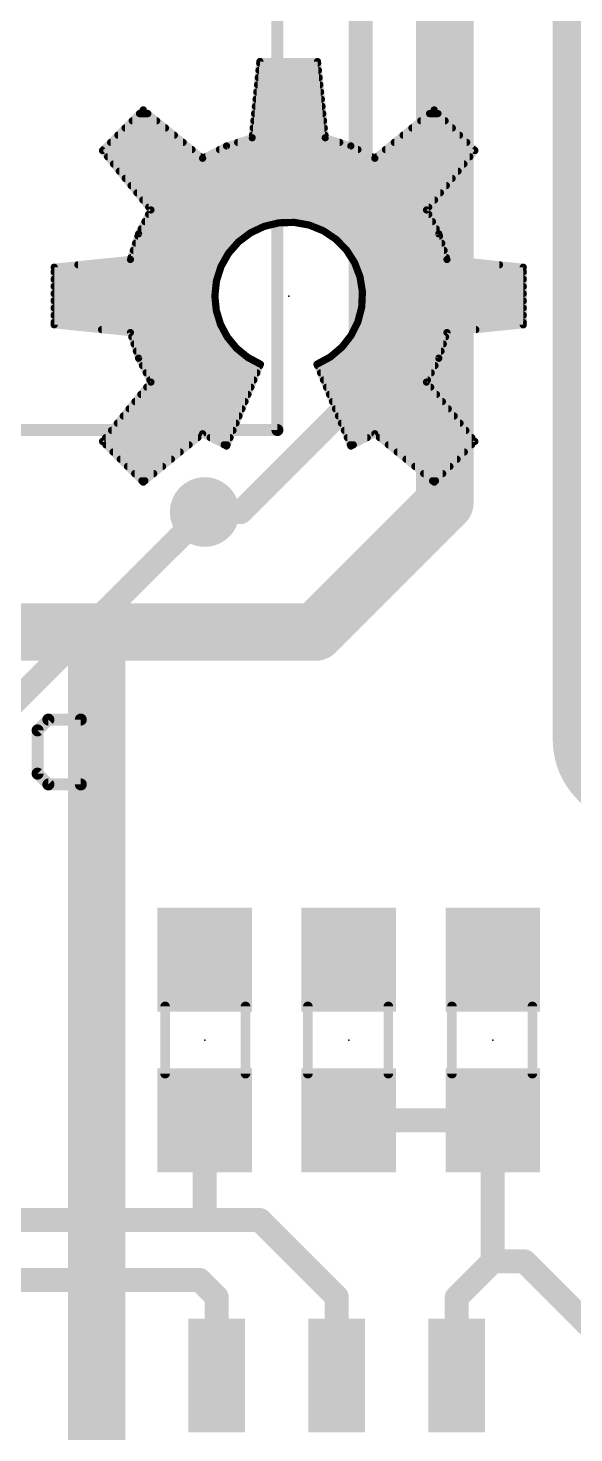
# Model space of a CAD drawing. Extents: x -8 to 102, y -79 to 54.
# Drawn here: x 45.12 to 50.9, y 14.38 to 29.25 of the extents above; entities that cross this region are included whole.
import ezdxf

# ---------------------------------------------------------------- set-up
doc = ezdxf.new("R2010")
doc.units = 0
for name, color, linetype in [('1', 12, 'CONTINUOUS'), ('16', 132, 'CONTINUOUS'), ('18', 110, 'CONTINUOUS'), ('21', 41, 'CONTINUOUS'), ('22', 40, 'CONTINUOUS'), ('23', 53, 'CONTINUOUS'), ('51', 53, 'CONTINUOUS')]:
    doc.layers.add(name, color=color, linetype=linetype)

# ---------------------------------------------------------------- blocks, each defined once
blk = doc.blocks.new('RECT')
blk.add_solid([(-0.5, -0.5), (0.5, -0.5), (-0.5, 0.5), (0.5, 0.5)])
blk = doc.blocks.new('ROUNDV')
at = {"const_width": 0.5}
blk.add_lwpolyline([(0, -0.25, 1), (0, 0.25, 1), (0, -0.25)], format="xyb", dxfattribs=at)

msp = doc.modelspace()

# ---------------------------------------------------------------- linework, layer by layer
at = {"layer": '1'}
for points, const_width in [([(51.562, 38.862), (51.562, 21.717)], 1.778), ([(46.99, 24.13), (44.45, 21.59)], 0.254), ([(51.562, 21.717), (53.1495, 20.1295)], 1.778), ([(46.99, 17.692), (46.99, 16.637)], 0.254), ([(48.514, 17.692), (50.038, 17.692)], 0.254), ([(50.038, 16.1991), (50.038, 17.692)], 0.254), ([(46.99, 16.637), (44.958, 16.637)], 0.254), ([(46.99, 16.637), (47.5738, 16.637)], 0.254), ([(47.5738, 16.637), (48.387, 15.8238)], 0.254), ([(49.657, 15.8181), (50.038, 16.1991)], 0.254), ([(50.3747, 16.1991), (50.038, 16.1991)], 0.254), ([(51.054, 15.5197), (50.3747, 16.1991)], 0.254), ([(46.9374, 16.002), (40.5858, 16.002)], 0.254), ([(46.9374, 16.002), (47.117, 15.8224)], 0.254), ([(47.117, 15.8224), (47.117, 14.992)], 0.254), ([(48.387, 15.8238), (48.387, 14.992)], 0.254), ([(49.657, 15.8181), (49.657, 14.992)], 0.254), ([(45.847, 13.042), (45.847, 14.992)], 0.6096)]:
    msp.add_lwpolyline(points, dxfattribs=dict(at, const_width=const_width))
for points, const_width in [([(47.0349, 24.0851, 1), (46.9451, 24.1749)], 0.127), ([(51.8763, 22.0313, 1), (51.2477, 21.4027)], 0.889), ([(51.1175, 21.717, 1), (52.0065, 21.717)], 0.889), ([(47.0535, 17.692, 1), (46.9265, 17.692)], 0.127), ([(48.514, 17.7555, 1), (48.514, 17.6285)], 0.127), ([(50.1015, 17.692, 1), (49.9745, 17.692)], 0.127), ([(50.038, 17.6285, 1), (50.038, 17.7555)], 0.127), ([(46.99, 16.7005, 1), (46.99, 16.5735)], 0.127), ([(46.9265, 16.637, 1), (47.0535, 16.637)], 0.127), ([(46.99, 16.5735, 1), (46.99, 16.7005)], 0.127), ([(47.6187, 16.6819, 1), (47.5289, 16.5921)], 0.127), ([(47.5738, 16.5735, 1), (47.5738, 16.7005)], 0.127), ([(50.038, 16.2626, 1), (50.038, 16.1356)], 0.127), ([(49.9745, 16.1991, 1), (50.1015, 16.1991)], 0.127), ([(50.0829, 16.1542, 1), (49.9931, 16.244)], 0.127), ([(50.4196, 16.244, 1), (50.3298, 16.1542)], 0.127), ([(50.3747, 16.1356, 1), (50.3747, 16.2626)], 0.127), ([(46.9823, 16.0469, 1), (46.8925, 15.9571)], 0.127), ([(46.9374, 15.9385, 1), (46.9374, 16.0655)], 0.127), ([(47.1805, 15.8224, 1), (47.0535, 15.8224)], 0.127), ([(47.0721, 15.7775, 1), (47.1619, 15.8673)], 0.127), ([(48.4505, 15.8238, 1), (48.3235, 15.8238)], 0.127), ([(48.3421, 15.7789, 1), (48.4319, 15.8687)], 0.127), ([(49.7205, 15.8181, 1), (49.5935, 15.8181)], 0.127), ([(49.6121, 15.863, 1), (49.7019, 15.7732)], 0.127), ([(45.9994, 14.992, 1), (45.6946, 14.992)], 0.3048), ([(47.0535, 14.992, 1), (47.1805, 14.992)], 0.127), ([(48.3235, 14.992, 1), (48.4505, 14.992)], 0.127), ([(49.5935, 14.992, 1), (49.7205, 14.992)], 0.127)]:
    msp.add_lwpolyline(points, format="xyb", dxfattribs=dict(at, const_width=const_width))
at = {"layer": '16'}
for points, const_width in [([(48.641, 30.988), (48.641, 25.4)], 0.254), ([(49.53, 30.2184), (49.53, 24.2278)], 0.6096), ([(48.641, 25.4), (47.371, 24.13)], 0.254), ([(49.53, 24.2278), (48.1622, 22.86)], 0.6096), ([(47.371, 24.13), (46.99, 24.13)], 0.254), ([(45.847, 22.86), (36.9901, 22.86)], 0.6096), ([(48.1622, 22.86), (45.847, 22.86)], 0.6096), ([(45.847, 13.042), (45.847, 22.86)], 0.6096)]:
    msp.add_lwpolyline(points, dxfattribs=dict(at, const_width=const_width))
for points, const_width in [([(48.5775, 25.4, 1), (48.7045, 25.4)], 0.127), ([(48.6859, 25.3551, 1), (48.5961, 25.4449)], 0.127), ([(49.6378, 24.1201, 1), (49.4222, 24.3356)], 0.3048), ([(46.99, 24.1935, 1), (46.99, 24.0665)], 0.127), ([(47.3261, 24.1749, 1), (47.4159, 24.0851)], 0.127), ([(47.371, 24.0665, 1), (47.371, 24.1935)], 0.127), ([(49.3776, 24.2278, 1), (49.6824, 24.2278)], 0.3048), ([(45.847, 23.0124, 1), (45.847, 22.7076)], 0.3048), ([(45.9994, 22.86, 1), (45.6946, 22.86)], 0.3048), ([(45.847, 22.7076, 1), (45.847, 23.0124)], 0.3048), ([(48.0544, 22.9678, 1), (48.2699, 22.7522)], 0.3048), ([(48.1622, 22.7076, 1), (48.1622, 23.0124)], 0.3048)]:
    msp.add_lwpolyline(points, format="xyb", dxfattribs=dict(at, const_width=const_width))
at = {"layer": '21', "const_width": 0.0762}
for points in [[(47.5743, 28.8974), (47.4924, 28.0907)], [(47.5648, 28.8036), (48.1932, 28.8036)], [(47.5725, 28.8798), (48.1855, 28.8798)], [(48.1837, 28.8974), (47.5743, 28.8974)], [(48.2656, 28.0907), (48.1837, 28.8974)], [(47.557, 28.7274), (48.201, 28.7274)], [(47.5416, 28.575), (48.2164, 28.575)], [(47.5493, 28.6512), (48.2087, 28.6512)], [(46.3398, 28.386), (45.909, 27.9552)], [(46.9682, 27.8736), (46.3398, 28.386)], [(47.5261, 28.4226), (48.2319, 28.4226)], [(47.5338, 28.4988), (48.2242, 28.4988)], [(49.4182, 28.386), (48.7898, 27.8736)], [(49.849, 27.9552), (49.4182, 28.386)], [(46.224, 28.2702), (46.4818, 28.2702)], [(46.3002, 28.3464), (46.3884, 28.3464)], [(47.5106, 28.2702), (48.2474, 28.2702)], [(47.5184, 28.3464), (48.2396, 28.3464)], [(49.2762, 28.2702), (49.534, 28.2702)], [(49.3696, 28.3464), (49.4578, 28.3464)], [(46.0716, 28.1178), (46.6687, 28.1178)], [(46.1478, 28.194), (46.5753, 28.194)], [(47.4924, 28.0907), (47.2213, 28.0039)], [(47.4952, 28.1178), (48.2629, 28.1178)], [(47.5029, 28.194), (48.2551, 28.194)], [(48.5367, 28.0039), (48.2656, 28.0907)], [(49.0893, 28.1178), (49.6864, 28.1178)], [(49.1827, 28.194), (49.6102, 28.194)], [(45.909, 27.9552), (46.4214, 27.3268)], [(45.9192, 27.9654), (46.8556, 27.9654)], [(45.9954, 28.0416), (46.7622, 28.0416)], [(47.2213, 28.0039), (46.9682, 27.8736)], [(47.1465, 27.9654), (48.6115, 27.9654)], [(47.339, 28.0416), (48.419, 28.0416)], [(48.7898, 27.8736), (48.5367, 28.0039)], [(48.9024, 27.9654), (49.8388, 27.9654)], [(48.9958, 28.0416), (49.7626, 28.0416)], [(49.3366, 27.3268), (49.849, 27.9552)], [(45.9628, 27.8892), (46.9491, 27.8892)], [(46.025, 27.813), (49.733, 27.813)], [(46.9985, 27.8892), (48.7595, 27.8892)], [(48.8089, 27.8892), (49.7952, 27.8892)], [(46.0871, 27.7368), (49.6709, 27.7368)], [(46.1492, 27.6606), (49.6088, 27.6606)], [(46.2114, 27.5844), (49.5466, 27.5844)], [(46.2735, 27.5082), (49.4845, 27.5082)], [(46.4214, 27.3268), (46.2911, 27.0737)], [(46.3356, 27.432), (49.4224, 27.432)], [(46.3978, 27.3558), (49.3602, 27.3558)], [(49.4669, 27.0737), (49.3366, 27.3268)], [(46.3579, 27.2034), (49.4002, 27.2034)], [(46.3971, 27.2796), (49.3609, 27.2796)], [(47.6209, 27.1534), (47.777, 27.1906)], [(47.777, 27.1906), (47.9374, 27.1951)], [(47.9374, 27.1951), (48.0953, 27.1668)], [(46.2911, 27.0737), (46.2043, 26.8026)], [(46.2838, 27.051), (47.4303, 27.051)], [(46.3186, 27.1272), (47.5651, 27.1272)], [(47.3476, 26.9887), (47.4758, 27.0852)], [(47.4758, 27.0852), (47.6209, 27.1534)], [(48.0953, 27.1668), (48.244, 27.1068)], [(48.1933, 27.1272), (49.4394, 27.1272)], [(48.244, 27.1068), (48.3774, 27.0176)], [(48.3275, 27.051), (49.4742, 27.051)], [(49.5537, 26.8026), (49.4669, 27.0737)], [(46.235, 26.8986), (47.2685, 26.8986)], [(46.2594, 26.9748), (47.3354, 26.9748)], [(47.2418, 26.8681), (47.3476, 26.9887)], [(48.3774, 27.0176), (48.4898, 26.9031)], [(48.4195, 26.9748), (49.4986, 26.9748)], [(48.4898, 26.9031), (48.5764, 26.7681)], [(48.4927, 26.8986), (49.523, 26.8986)], [(46.2043, 26.8026), (45.3976, 26.7207)], [(45.6488, 26.7462), (47.1729, 26.7462)], [(46.2106, 26.8224), (47.216, 26.8224)], [(47.1142, 26.5756), (47.1629, 26.7284)], [(47.1629, 26.7284), (47.2418, 26.8681)], [(48.5416, 26.8224), (49.5474, 26.8224)], [(48.5764, 26.7681), (48.6336, 26.6182)], [(48.5848, 26.7462), (50.1092, 26.7462)], [(50.3604, 26.7207), (49.5537, 26.8026)], [(45.3976, 26.7207), (45.3976, 26.1113)], [(45.3976, 26.67), (47.1443, 26.67)], [(45.3976, 26.5938), (47.12, 26.5938)], [(47.0977, 26.416), (47.1142, 26.5756)], [(48.6139, 26.67), (50.3604, 26.67)], [(48.6336, 26.6182), (48.659, 26.4598)], [(48.6376, 26.5938), (50.3604, 26.5938)], [(50.3604, 26.1113), (50.3604, 26.7207)], [(45.3976, 26.5176), (47.1082, 26.5176)], [(45.3976, 26.4414), (47.1003, 26.4414)], [(48.6498, 26.5176), (50.3604, 26.5176)], [(48.659, 26.4598), (48.6515, 26.2996)], [(48.6582, 26.4414), (50.3604, 26.4414)], [(45.3976, 26.3652), (47.1027, 26.3652)], [(45.3976, 26.289), (47.1102, 26.289)], [(47.1127, 26.2636), (47.0977, 26.416)], [(48.6515, 26.2996), (48.6115, 26.1442)], [(48.6488, 26.289), (50.3604, 26.289)], [(48.6546, 26.3652), (50.3604, 26.3652)], [(45.3976, 26.2128), (47.1281, 26.2128)], [(45.3976, 26.1366), (47.1512, 26.1366)], [(47.1572, 26.117), (47.1127, 26.2636)], [(48.6115, 26.1442), (48.5405, 26.0004)], [(48.6077, 26.1366), (50.3604, 26.1366)], [(48.6292, 26.2128), (50.3604, 26.2128)], [(45.3976, 26.1113), (46.2043, 26.0294)], [(45.899, 26.0604), (47.1874, 26.0604)], [(46.2043, 26.0294), (46.2911, 25.7583)], [(46.2188, 25.9842), (47.2282, 25.9842)], [(47.2294, 25.9819), (47.1572, 26.117)], [(47.3265, 25.8635), (47.2294, 25.9819)], [(48.5405, 26.0004), (48.4417, 25.874)], [(48.5279, 25.9842), (49.5392, 25.9842)], [(48.5701, 26.0604), (49.859, 26.0604)], [(49.4669, 25.7583), (49.5537, 26.0294)], [(49.5537, 26.0294), (50.3604, 26.1113)], [(46.2431, 25.908), (47.29, 25.908)], [(46.2675, 25.8318), (47.3652, 25.8318)], [(47.4449, 25.7664), (47.3265, 25.8635)], [(48.4417, 25.874), (48.3191, 25.7705)], [(48.3917, 25.8318), (49.4905, 25.8318)], [(48.4683, 25.908), (49.5148, 25.908)], [(46.2911, 25.7583), (46.4214, 25.5052)], [(46.2924, 25.7556), (47.4651, 25.7556)], [(47.2212, 24.828), (47.58, 25.6942)], [(47.58, 25.6942), (47.4449, 25.7664)], [(48.3191, 25.7705), (48.178, 25.6942)], [(48.178, 25.6942), (48.5368, 24.828)], [(48.2916, 25.7556), (49.4656, 25.7556)], [(49.3366, 25.5052), (49.4669, 25.7583)], [(46.3317, 25.6794), (47.5739, 25.6794)], [(46.3709, 25.6032), (47.5423, 25.6032)], [(48.1841, 25.6794), (49.4263, 25.6794)], [(48.2157, 25.6032), (49.3871, 25.6032)], [(46.4214, 25.5052), (45.909, 24.8768)], [(46.377, 25.4508), (47.4792, 25.4508)], [(46.4102, 25.527), (47.5107, 25.527)], [(48.2473, 25.527), (49.3478, 25.527)], [(48.2788, 25.4508), (49.381, 25.4508)], [(49.849, 24.8768), (49.3366, 25.5052)], [(46.2528, 25.2984), (47.4161, 25.2984)], [(46.3149, 25.3746), (47.4476, 25.3746)], [(48.3104, 25.3746), (49.4431, 25.3746)], [(48.3419, 25.2984), (49.5052, 25.2984)], [(46.1285, 25.146), (47.3529, 25.146)], [(46.1906, 25.2222), (47.3845, 25.2222)], [(48.3735, 25.2222), (49.5674, 25.2222)], [(48.4051, 25.146), (49.6295, 25.146)], [(46.0042, 24.9936), (47.2898, 24.9936)], [(46.0664, 25.0698), (47.3214, 25.0698)], [(46.3398, 24.446), (46.9682, 24.9584)], [(46.9682, 24.9584), (47.2212, 24.828)], [(48.4366, 25.0698), (49.6916, 25.0698)], [(48.4682, 24.9936), (49.7538, 24.9936)], [(48.5368, 24.828), (48.7898, 24.9584)], [(48.7898, 24.9584), (49.4182, 24.446)], [(45.909, 24.8768), (46.3398, 24.446)], [(45.9421, 24.9174), (46.9179, 24.9174)], [(45.9446, 24.8412), (46.8245, 24.8412)], [(47.0477, 24.9174), (47.2582, 24.9174)], [(47.1956, 24.8412), (47.2267, 24.8412)], [(48.4998, 24.9174), (48.7103, 24.9174)], [(48.5313, 24.8412), (48.5624, 24.8412)], [(48.8401, 24.9174), (49.8159, 24.9174)], [(48.9335, 24.8412), (49.8134, 24.8412)], [(49.4182, 24.446), (49.849, 24.8768)], [(46.0208, 24.765), (46.731, 24.765)], [(46.097, 24.6888), (46.6376, 24.6888)], [(49.027, 24.765), (49.7372, 24.765)], [(49.1204, 24.6888), (49.661, 24.6888)], [(46.1732, 24.6126), (46.5441, 24.6126)], [(46.2494, 24.5364), (46.4507, 24.5364)], [(49.2139, 24.6126), (49.5848, 24.6126)], [(49.3073, 24.5364), (49.5086, 24.5364)], [(46.3256, 24.4602), (46.3572, 24.4602)], [(49.4008, 24.4602), (49.4324, 24.4602)]]:
    msp.add_lwpolyline(points, dxfattribs=at)
at = {"layer": '21', "const_width": 0.0381}
for points in [[(47.5648, 28.8227, 1), (47.5648, 28.7846)], [(47.5725, 28.8989, 1), (47.5725, 28.8608)], [(47.5743, 28.9165, 1), (47.5743, 28.8784)], [(47.5933, 28.8955, 1), (47.5553, 28.8993)], [(48.2027, 28.8993, 1), (48.1647, 28.8955)], [(48.1837, 28.8784, 1), (48.1837, 28.9165)], [(48.1855, 28.8608, 1), (48.1855, 28.8989)], [(48.1932, 28.7846, 1), (48.1932, 28.8227)], [(47.557, 28.7465, 1), (47.557, 28.7084)], [(48.201, 28.7084, 1), (48.201, 28.7465)], [(47.5416, 28.5941, 1), (47.5416, 28.556)], [(47.5493, 28.6703, 1), (47.5493, 28.6322)], [(48.2087, 28.6322, 1), (48.2087, 28.6703)], [(48.2164, 28.556, 1), (48.2164, 28.5941)], [(46.3518, 28.4008, 1), (46.3278, 28.3712)], [(46.3533, 28.3725, 1), (46.3263, 28.3995)], [(47.5261, 28.4417, 1), (47.5261, 28.4036)], [(47.5338, 28.5179, 1), (47.5338, 28.4798)], [(48.2242, 28.4798, 1), (48.2242, 28.5179)], [(48.2319, 28.4036, 1), (48.2319, 28.4417)], [(49.4317, 28.3995, 1), (49.4047, 28.3725)], [(49.4302, 28.3712, 1), (49.4062, 28.4008)], [(46.224, 28.2893, 1), (46.224, 28.2512)], [(46.3002, 28.3655, 1), (46.3002, 28.3274)], [(46.3884, 28.3274, 1), (46.3884, 28.3655)], [(46.4818, 28.2512, 1), (46.4818, 28.2893)], [(47.5106, 28.2893, 1), (47.5106, 28.2512)], [(47.5184, 28.3655, 1), (47.5184, 28.3274)], [(48.2396, 28.3274, 1), (48.2396, 28.3655)], [(48.2474, 28.2512, 1), (48.2474, 28.2893)], [(49.2762, 28.2893, 1), (49.2762, 28.2512)], [(49.3696, 28.3655, 1), (49.3696, 28.3274)], [(49.4578, 28.3274, 1), (49.4578, 28.3655)], [(49.534, 28.2512, 1), (49.534, 28.2893)], [(46.0716, 28.1369, 1), (46.0716, 28.0988)], [(46.1478, 28.2131, 1), (46.1478, 28.175)], [(46.5753, 28.175, 1), (46.5753, 28.2131)], [(46.6687, 28.0988, 1), (46.6687, 28.1369)], [(47.4734, 28.0926, 1), (47.5114, 28.0888)], [(47.4952, 28.1369, 1), (47.4952, 28.0988)], [(47.5029, 28.2131, 1), (47.5029, 28.175)], [(47.4982, 28.0726, 1), (47.4866, 28.1088)], [(48.2714, 28.1088, 1), (48.2598, 28.0726)], [(48.2466, 28.0888, 1), (48.2846, 28.0926)], [(48.2551, 28.175, 1), (48.2551, 28.2131)], [(48.2629, 28.0988, 1), (48.2629, 28.1369)], [(49.0893, 28.1369, 1), (49.0893, 28.0988)], [(49.1827, 28.2131, 1), (49.1827, 28.175)], [(49.6102, 28.175, 1), (49.6102, 28.2131)], [(49.6864, 28.0988, 1), (49.6864, 28.1369)], [(45.9238, 27.9672, 1), (45.8942, 27.9432)], [(45.8955, 27.9687, 1), (45.9225, 27.9417)], [(45.9192, 27.9845, 1), (45.9192, 27.9464)], [(45.9954, 28.0607, 1), (45.9954, 28.0226)], [(46.7622, 28.0226, 1), (46.7622, 28.0607)], [(46.8556, 27.9464, 1), (46.8556, 27.9845)], [(47.1465, 27.9845, 1), (47.1465, 27.9464)], [(47.2155, 28.0221, 1), (47.2271, 27.9858)], [(47.23, 27.987, 1), (47.2126, 28.0209)], [(47.339, 28.0607, 1), (47.339, 28.0226)], [(48.419, 28.0226, 1), (48.419, 28.0607)], [(48.5454, 28.0209, 1), (48.528, 27.987)], [(48.5309, 27.9858, 1), (48.5425, 28.0221)], [(48.6115, 27.9464, 1), (48.6115, 27.9845)], [(48.9024, 27.9845, 1), (48.9024, 27.9464)], [(48.9958, 28.0607, 1), (48.9958, 28.0226)], [(49.7626, 28.0226, 1), (49.7626, 28.0607)], [(49.8638, 27.9432, 1), (49.8342, 27.9672)], [(49.8355, 27.9417, 1), (49.8625, 27.9687)], [(49.8388, 27.9464, 1), (49.8388, 27.9845)], [(45.9628, 27.9083, 1), (45.9628, 27.8702)], [(46.025, 27.8321, 1), (46.025, 27.794)], [(46.9491, 27.8702, 1), (46.9491, 27.9083)], [(46.9595, 27.8905, 1), (46.9769, 27.8567)], [(46.9562, 27.8588, 1), (46.9802, 27.8884)], [(46.9985, 27.9083, 1), (46.9985, 27.8702)], [(48.7595, 27.8702, 1), (48.7595, 27.9083)], [(48.7778, 27.8884, 1), (48.8018, 27.8588)], [(48.7811, 27.8567, 1), (48.7985, 27.8905)], [(48.8089, 27.9083, 1), (48.8089, 27.8702)], [(49.733, 27.794, 1), (49.733, 27.8321)], [(49.7952, 27.8702, 1), (49.7952, 27.9083)], [(46.0871, 27.7559, 1), (46.0871, 27.7178)], [(46.1492, 27.6797, 1), (46.1492, 27.6416)], [(49.6088, 27.6416, 1), (49.6088, 27.6797)], [(49.6709, 27.7178, 1), (49.6709, 27.7559)], [(46.2114, 27.6035, 1), (46.2114, 27.5654)], [(46.2735, 27.5273, 1), (46.2735, 27.4892)], [(49.4845, 27.4892, 1), (49.4845, 27.5273)], [(49.5466, 27.5654, 1), (49.5466, 27.6035)], [(46.3356, 27.4511, 1), (46.3356, 27.413)], [(46.3978, 27.3749, 1), (46.3978, 27.3368)], [(46.4383, 27.3181, 1), (46.4045, 27.3355)], [(46.4066, 27.3148, 1), (46.4362, 27.3388)], [(49.3535, 27.3355, 1), (49.3197, 27.3181)], [(49.3218, 27.3388, 1), (49.3514, 27.3148)], [(49.3602, 27.3368, 1), (49.3602, 27.3749)], [(49.4224, 27.413, 1), (49.4224, 27.4511)], [(46.3579, 27.2225, 1), (46.3579, 27.1844)], [(46.3971, 27.2987, 1), (46.3971, 27.2606)], [(47.7765, 27.2096, 1), (47.7775, 27.1716)], [(47.7814, 27.1721, 1), (47.7726, 27.2091)], [(47.9407, 27.2139, 1), (47.934, 27.1763)], [(47.9379, 27.1761, 1), (47.9368, 27.2141)], [(49.3609, 27.2606, 1), (49.3609, 27.2987)], [(49.4002, 27.1844, 1), (49.4002, 27.2225)], [(46.2838, 27.0701, 1), (46.2838, 27.032)], [(46.2741, 27.0824, 1), (46.308, 27.065)], [(46.3092, 27.0679, 1), (46.2729, 27.0795)], [(46.3186, 27.1463, 1), (46.3186, 27.1082)], [(47.4303, 27.032, 1), (47.4303, 27.0701)], [(47.4676, 27.1024, 1), (47.4839, 27.0679)], [(47.4872, 27.07, 1), (47.4643, 27.1004)], [(47.5651, 27.1082, 1), (47.5651, 27.1463)], [(47.6165, 27.172, 1), (47.6253, 27.1349)], [(47.629, 27.1362, 1), (47.6128, 27.1707)], [(48.1024, 27.1844, 1), (48.0881, 27.1491)], [(48.0919, 27.148, 1), (48.0986, 27.1855)], [(48.1933, 27.1463, 1), (48.1933, 27.1082)], [(48.2546, 27.1226, 1), (48.2335, 27.0909)], [(48.2369, 27.0891, 1), (48.2512, 27.1244)], [(48.3275, 27.0701, 1), (48.3275, 27.032)], [(49.4394, 27.1082, 1), (49.4394, 27.1463)], [(49.4851, 27.0795, 1), (49.4488, 27.0679)], [(49.45, 27.065, 1), (49.4839, 27.0824)], [(49.4742, 27.032, 1), (49.4742, 27.0701)], [(46.235, 26.9177, 1), (46.235, 26.8796)], [(46.2594, 26.9939, 1), (46.2594, 26.9558)], [(47.2685, 26.8796, 1), (47.2685, 26.9177)], [(47.3361, 27.0039, 1), (47.359, 26.9735)], [(47.3619, 26.9762, 1), (47.3332, 27.0013)], [(47.3354, 26.9558, 1), (47.3354, 26.9939)], [(48.391, 27.031, 1), (48.3638, 27.0043)], [(48.3668, 27.0018, 1), (48.388, 27.0335)], [(48.4195, 26.9939, 1), (48.4195, 26.9558)], [(48.5058, 26.9134, 1), (48.4738, 26.8929)], [(48.4927, 26.9177, 1), (48.4927, 26.8796)], [(48.4762, 26.8898, 1), (48.5034, 26.9165)], [(49.4986, 26.9558, 1), (49.4986, 26.9939)], [(49.523, 26.8796, 1), (49.523, 26.9177)], [(45.6488, 26.7653, 1), (45.6488, 26.7272)], [(46.1862, 26.8084, 1), (46.2224, 26.7968)], [(46.2106, 26.8415, 1), (46.2106, 26.8034)], [(46.2062, 26.7836, 1), (46.2024, 26.8216)], [(47.181, 26.7226, 1), (47.1447, 26.7342)], [(47.1729, 26.7272, 1), (47.1729, 26.7653)], [(47.216, 26.8034, 1), (47.216, 26.8415)], [(47.2275, 26.8807, 1), (47.2561, 26.8555)], [(47.2584, 26.8587, 1), (47.2252, 26.8775)], [(48.5416, 26.8415, 1), (48.5416, 26.8034)], [(48.5942, 26.7749, 1), (48.5586, 26.7613)], [(48.5604, 26.7578, 1), (48.5925, 26.7784)], [(48.5848, 26.7653, 1), (48.5848, 26.7272)], [(49.5556, 26.8216, 1), (49.5518, 26.7836)], [(49.5356, 26.7968, 1), (49.5718, 26.8084)], [(49.5474, 26.8034, 1), (49.5474, 26.8415)], [(50.1092, 26.7272, 1), (50.1092, 26.7653)], [(45.3957, 26.7397, 1), (45.3995, 26.7017)], [(45.4167, 26.7207, 1), (45.3786, 26.7207)], [(45.3976, 26.6891, 1), (45.3976, 26.651)], [(45.3976, 26.6129, 1), (45.3976, 26.5748)], [(47.1331, 26.5736, 1), (47.0952, 26.5775)], [(47.12, 26.5748, 1), (47.12, 26.6129)], [(47.1463, 26.7378, 1), (47.1795, 26.7191)], [(47.1443, 26.651, 1), (47.1443, 26.6891)], [(48.6139, 26.6891, 1), (48.6139, 26.651)], [(48.6525, 26.6212, 1), (48.6148, 26.6152)], [(48.6158, 26.6114, 1), (48.6514, 26.625)], [(48.6376, 26.6129, 1), (48.6376, 26.5748)], [(50.3795, 26.7207, 1), (50.3414, 26.7207)], [(50.3585, 26.7017, 1), (50.3623, 26.7397)], [(50.3604, 26.651, 1), (50.3604, 26.6891)], [(50.3604, 26.5748, 1), (50.3604, 26.6129)], [(45.3976, 26.5367, 1), (45.3976, 26.4986)], [(45.3976, 26.4605, 1), (45.3976, 26.4224)], [(47.096, 26.5814, 1), (47.1323, 26.5698)], [(47.1003, 26.4224, 1), (47.1003, 26.4605)], [(47.1082, 26.4986, 1), (47.1082, 26.5367)], [(48.6498, 26.5367, 1), (48.6498, 26.4986)], [(48.6582, 26.4605, 1), (48.6582, 26.4224)], [(48.6781, 26.4589, 1), (48.64, 26.4607)], [(48.6402, 26.4568, 1), (48.6778, 26.4628)], [(50.3604, 26.4986, 1), (50.3604, 26.5367)], [(50.3604, 26.4224, 1), (50.3604, 26.4605)], [(45.3976, 26.3843, 1), (45.3976, 26.3462)], [(45.3976, 26.3081, 1), (45.3976, 26.27)], [(47.1167, 26.4179, 1), (47.0787, 26.4141)], [(47.0788, 26.418, 1), (47.1166, 26.414)], [(47.1027, 26.3462, 1), (47.1027, 26.3843)], [(47.1102, 26.27, 1), (47.1102, 26.3081)], [(48.6488, 26.3081, 1), (48.6488, 26.27)], [(48.6325, 26.3005, 1), (48.6706, 26.2987)], [(48.67, 26.2948, 1), (48.6331, 26.3043)], [(48.6546, 26.3843, 1), (48.6546, 26.3462)], [(50.3604, 26.3462, 1), (50.3604, 26.3843)], [(50.3604, 26.27, 1), (50.3604, 26.3081)], [(45.3976, 26.2319, 1), (45.3976, 26.1938)], [(45.3976, 26.1557, 1), (45.3976, 26.1176)], [(47.1309, 26.2691, 1), (47.0945, 26.258)], [(47.0937, 26.2617, 1), (47.1317, 26.2654)], [(47.1281, 26.1938, 1), (47.1281, 26.2319)], [(47.1512, 26.1176, 1), (47.1512, 26.1557)], [(48.6077, 26.1557, 1), (48.6077, 26.1176)], [(48.593, 26.149, 1), (48.6299, 26.1395)], [(48.6286, 26.1358, 1), (48.5944, 26.1527)], [(48.6292, 26.2319, 1), (48.6292, 26.1938)], [(50.3604, 26.1938, 1), (50.3604, 26.2319)], [(50.3604, 26.1176, 1), (50.3604, 26.1557)], [(45.3995, 26.1303, 1), (45.3957, 26.0923)], [(45.3786, 26.1113, 1), (45.4167, 26.1113)], [(45.899, 26.0795, 1), (45.899, 26.0414)], [(46.2224, 26.0352, 1), (46.1862, 26.0236)], [(46.2188, 26.0033, 1), (46.2188, 25.9652)], [(46.2024, 26.0104, 1), (46.2062, 26.0484)], [(47.174, 26.126, 1), (47.1404, 26.108)], [(47.1389, 26.1115, 1), (47.1754, 26.1225)], [(47.1874, 26.0414, 1), (47.1874, 26.0795)], [(47.2441, 25.994, 1), (47.2146, 25.9699)], [(47.2282, 25.9652, 1), (47.2282, 26.0033)], [(48.5279, 26.0033, 1), (48.5279, 25.9652)], [(48.5234, 26.0088, 1), (48.5576, 25.9919)], [(48.5555, 25.9886, 1), (48.5255, 26.0121)], [(48.5701, 26.0795, 1), (48.5701, 26.0414)], [(49.5518, 26.0484, 1), (49.5556, 26.0104)], [(49.5718, 26.0236, 1), (49.5356, 26.0352)], [(49.5392, 25.9652, 1), (49.5392, 26.0033)], [(49.859, 26.0414, 1), (49.859, 26.0795)], [(50.3414, 26.1113, 1), (50.3795, 26.1113)], [(50.3623, 26.0923, 1), (50.3585, 26.1303)], [(46.2431, 25.9271, 1), (46.2431, 25.889)], [(46.2675, 25.8509, 1), (46.2675, 25.8128)], [(47.2126, 25.973, 1), (47.2462, 25.9909)], [(47.29, 25.889, 1), (47.29, 25.9271)], [(47.3386, 25.8783, 1), (47.3144, 25.8488)], [(47.3118, 25.8515, 1), (47.3413, 25.8756)], [(47.3652, 25.8128, 1), (47.3652, 25.8509)], [(48.3917, 25.8509, 1), (48.3917, 25.8128)], [(48.4267, 25.8857, 1), (48.4567, 25.8623)], [(48.454, 25.8594, 1), (48.4294, 25.8886)], [(48.4683, 25.9271, 1), (48.4683, 25.889)], [(49.4905, 25.8128, 1), (49.4905, 25.8509)], [(49.5148, 25.889, 1), (49.5148, 25.9271)], [(46.308, 25.767, 1), (46.2741, 25.7496)], [(46.2729, 25.7525, 1), (46.3092, 25.7641)], [(46.2924, 25.7747, 1), (46.2924, 25.7366)], [(47.4539, 25.7832, 1), (47.4359, 25.7496)], [(47.4328, 25.7517, 1), (47.457, 25.7811)], [(47.4651, 25.7366, 1), (47.4651, 25.7747)], [(47.5976, 25.6869, 1), (47.5624, 25.7015)], [(47.571, 25.6774, 1), (47.589, 25.711)], [(48.1689, 25.711, 1), (48.1871, 25.6774)], [(48.1956, 25.7015, 1), (48.1604, 25.6869)], [(48.2916, 25.7747, 1), (48.2916, 25.7366)], [(48.3068, 25.785, 1), (48.3314, 25.7559)], [(48.3282, 25.7537, 1), (48.3101, 25.7872)], [(49.4488, 25.7641, 1), (49.4851, 25.7525)], [(49.4839, 25.7496, 1), (49.45, 25.767)], [(49.4656, 25.7366, 1), (49.4656, 25.7747)], [(46.3317, 25.6985, 1), (46.3317, 25.6604)], [(46.3709, 25.6223, 1), (46.3709, 25.5842)], [(47.5423, 25.5842, 1), (47.5423, 25.6223)], [(47.5739, 25.6604, 1), (47.5739, 25.6985)], [(48.1841, 25.6985, 1), (48.1841, 25.6604)], [(48.2157, 25.6223, 1), (48.2157, 25.5842)], [(49.3871, 25.5842, 1), (49.3871, 25.6223)], [(49.4263, 25.6604, 1), (49.4263, 25.6985)], [(46.377, 25.4699, 1), (46.377, 25.4318)], [(46.4102, 25.5461, 1), (46.4102, 25.508)], [(46.4045, 25.4965, 1), (46.4383, 25.5139)], [(46.4362, 25.4932, 1), (46.4066, 25.5172)], [(47.4792, 25.4318, 1), (47.4792, 25.4699)], [(47.5107, 25.508, 1), (47.5107, 25.5461)], [(48.2473, 25.5461, 1), (48.2473, 25.508)], [(48.2788, 25.4699, 1), (48.2788, 25.4318)], [(49.3514, 25.5172, 1), (49.3218, 25.4932)], [(49.3197, 25.5139, 1), (49.3535, 25.4965)], [(49.3478, 25.508, 1), (49.3478, 25.5461)], [(49.381, 25.4318, 1), (49.381, 25.4699)], [(46.2528, 25.3175, 1), (46.2528, 25.2794)], [(46.3149, 25.3937, 1), (46.3149, 25.3556)], [(47.4161, 25.2794, 1), (47.4161, 25.3175)], [(47.4476, 25.3556, 1), (47.4476, 25.3937)], [(48.3104, 25.3937, 1), (48.3104, 25.3556)], [(48.3419, 25.3175, 1), (48.3419, 25.2794)], [(49.4431, 25.3556, 1), (49.4431, 25.3937)], [(49.5052, 25.2794, 1), (49.5052, 25.3175)], [(46.1285, 25.1651, 1), (46.1285, 25.127)], [(46.1906, 25.2413, 1), (46.1906, 25.2032)], [(47.3529, 25.127, 1), (47.3529, 25.1651)], [(47.3845, 25.2032, 1), (47.3845, 25.2413)], [(48.3735, 25.2413, 1), (48.3735, 25.2032)], [(48.4051, 25.1651, 1), (48.4051, 25.127)], [(49.5674, 25.2032, 1), (49.5674, 25.2413)], [(49.6295, 25.127, 1), (49.6295, 25.1651)], [(46.0042, 25.0127, 1), (46.0042, 24.9746)], [(46.0664, 25.0889, 1), (46.0664, 25.0508)], [(46.9769, 24.9753, 1), (46.9595, 24.9415)], [(46.9802, 24.9436, 1), (46.9562, 24.9732)], [(47.2898, 24.9746, 1), (47.2898, 25.0127)], [(47.3214, 25.0508, 1), (47.3214, 25.0889)], [(48.4366, 25.0889, 1), (48.4366, 25.0508)], [(48.4682, 25.0127, 1), (48.4682, 24.9746)], [(48.8018, 24.9732, 1), (48.7778, 24.9436)], [(48.7985, 24.9415, 1), (48.7811, 24.9753)], [(49.6916, 25.0508, 1), (49.6916, 25.0889)], [(49.7538, 24.9746, 1), (49.7538, 25.0127)], [(45.9225, 24.8903, 1), (45.8955, 24.8633)], [(45.8942, 24.8888, 1), (45.9238, 24.8648)], [(45.9421, 24.9365, 1), (45.9421, 24.8984)], [(45.9446, 24.8603, 1), (45.9446, 24.8222)], [(46.8245, 24.8222, 1), (46.8245, 24.8603)], [(46.9179, 24.8984, 1), (46.9179, 24.9365)], [(47.0477, 24.9365, 1), (47.0477, 24.8984)], [(47.1956, 24.8603, 1), (47.1956, 24.8222)], [(47.2036, 24.8353, 1), (47.2388, 24.8207)], [(47.2125, 24.8111, 1), (47.2299, 24.8449)], [(47.2267, 24.8222, 1), (47.2267, 24.8603)], [(47.2582, 24.8984, 1), (47.2582, 24.9365)], [(48.4998, 24.9365, 1), (48.4998, 24.8984)], [(48.5313, 24.8603, 1), (48.5313, 24.8222)], [(48.5281, 24.8449, 1), (48.5455, 24.8111)], [(48.5192, 24.8207, 1), (48.5544, 24.8353)], [(48.5624, 24.8222, 1), (48.5624, 24.8603)], [(48.7103, 24.8984, 1), (48.7103, 24.9365)], [(48.8401, 24.9365, 1), (48.8401, 24.8984)], [(48.9335, 24.8603, 1), (48.9335, 24.8222)], [(49.8134, 24.8222, 1), (49.8134, 24.8603)], [(49.8159, 24.8984, 1), (49.8159, 24.9365)], [(49.8342, 24.8648, 1), (49.8638, 24.8888)], [(49.8625, 24.8633, 1), (49.8355, 24.8903)], [(46.0208, 24.7841, 1), (46.0208, 24.746)], [(46.097, 24.7079, 1), (46.097, 24.6698)], [(46.6376, 24.6698, 1), (46.6376, 24.7079)], [(46.731, 24.746, 1), (46.731, 24.7841)], [(49.027, 24.7841, 1), (49.027, 24.746)], [(49.1204, 24.7079, 1), (49.1204, 24.6698)], [(49.661, 24.6698, 1), (49.661, 24.7079)], [(49.7372, 24.746, 1), (49.7372, 24.7841)], [(46.1732, 24.6317, 1), (46.1732, 24.5936)], [(46.2494, 24.5555, 1), (46.2494, 24.5174)], [(46.4507, 24.5174, 1), (46.4507, 24.5555)], [(46.5441, 24.5936, 1), (46.5441, 24.6317)], [(49.2139, 24.6317, 1), (49.2139, 24.5936)], [(49.3073, 24.5555, 1), (49.3073, 24.5174)], [(49.5086, 24.5174, 1), (49.5086, 24.5555)], [(49.5848, 24.5936, 1), (49.5848, 24.6317)], [(46.3256, 24.4793, 1), (46.3256, 24.4412)], [(46.3278, 24.4608, 1), (46.3518, 24.4312)], [(46.3263, 24.4325, 1), (46.3533, 24.4595)], [(46.3572, 24.4412, 1), (46.3572, 24.4793)], [(49.4008, 24.4793, 1), (49.4008, 24.4412)], [(49.4047, 24.4595, 1), (49.4317, 24.4325)], [(49.4062, 24.4312, 1), (49.4302, 24.4608)], [(49.4324, 24.4412, 1), (49.4324, 24.4793)]]:
    msp.add_lwpolyline(points, format="xyb", dxfattribs=at)
at = {"layer": '22', "const_width": 0.127}
for points in [[(47.7594, 33.4975), (47.7594, 24.9975)], [(47.7594, 24.9975), (36.1594, 24.9975)], [(45.222, 21.8191), (45.3364, 21.9335)], [(45.222, 21.3615), (45.222, 21.8191)], [(45.3364, 21.9335), (45.6796, 21.9335)], [(45.6796, 21.9335), (45.6796, 21.2471)], [(45.3364, 21.2471), (45.222, 21.3615)], [(45.6796, 21.2471), (45.3364, 21.2471)]]:
    msp.add_lwpolyline(points, dxfattribs=at)
at = {"layer": '22', "const_width": 0.0635}
for points in [[(47.7277, 24.9975, 1), (47.7912, 24.9975)], [(47.7594, 24.9658, 1), (47.7594, 25.0293)], [(45.2537, 21.8191, 1), (45.1902, 21.8191)], [(45.1995, 21.8415, 1), (45.2444, 21.7966)], [(45.3364, 21.9652, 1), (45.3364, 21.9017)], [(45.3588, 21.911, 1), (45.3139, 21.9559)], [(45.7113, 21.9335, 1), (45.6478, 21.9335)], [(45.6796, 21.9017, 1), (45.6796, 21.9652)], [(45.2444, 21.3839, 1), (45.1995, 21.339)], [(45.1902, 21.3615, 1), (45.2537, 21.3615)], [(45.3364, 21.2788, 1), (45.3364, 21.2154)], [(45.3139, 21.2246, 1), (45.3588, 21.2696)], [(45.6478, 21.2471, 1), (45.7113, 21.2471)], [(45.6796, 21.2154, 1), (45.6796, 21.2788)]]:
    msp.add_lwpolyline(points, format="xyb", dxfattribs=at)
at = {"layer": '23'}
for p in [(47.879, 26.416), (46.99, 18.542), (48.514, 18.542), (50.038, 18.542)]:
    msp.add_point(p, dxfattribs=at)
at = {"layer": '51', "const_width": 0.1016}
for points in [[(46.571, 18.898), (46.571, 18.186)], [(47.422, 18.898), (47.422, 18.186)], [(48.082, 18.186), (48.082, 18.898)], [(48.933, 18.186), (48.933, 18.898)], [(49.606, 18.186), (49.606, 18.898)], [(50.457, 18.186), (50.457, 18.898)]]:
    msp.add_lwpolyline(points, dxfattribs=at)
at = {"layer": '51', "const_width": 0.0508}
for points in [[(46.5964, 18.898, 1), (46.5456, 18.898)], [(47.4474, 18.898, 1), (47.3966, 18.898)], [(48.1074, 18.898, 1), (48.0566, 18.898)], [(48.9584, 18.898, 1), (48.9076, 18.898)], [(49.6314, 18.898, 1), (49.5806, 18.898)], [(50.4824, 18.898, 1), (50.4316, 18.898)], [(46.5456, 18.186, 1), (46.5964, 18.186)], [(47.3966, 18.186, 1), (47.4474, 18.186)], [(48.0566, 18.186, 1), (48.1074, 18.186)], [(48.9076, 18.186, 1), (48.9584, 18.186)], [(49.5806, 18.186, 1), (49.6314, 18.186)], [(50.4316, 18.186, 1), (50.4824, 18.186)]]:
    msp.add_lwpolyline(points, format="xyb", dxfattribs=at)

# ---------------------------------------------------------------- block references
at = {"layer": '1', "xscale": 1.1}
for p, rotation in [((46.99, 19.392), 270), ((48.514, 19.392), 90), ((50.038, 19.392), 90), ((46.99, 17.692), 270), ((48.514, 17.692), 90), ((50.038, 17.692), 90)]:
    msp.add_blockref('RECT', p, dxfattribs=dict(at, rotation=rotation))
at = {"layer": '1', "xscale": 0.6, "yscale": 1.2}
for p in [(45.847, 14.992), (47.117, 14.992), (48.387, 14.992), (49.657, 14.992)]:
    msp.add_blockref('RECT', p, dxfattribs=at)
at = {"layer": '18', "xscale": 0.7366, "yscale": 0.7366}
msp.add_blockref('ROUNDV', (46.99, 24.13), dxfattribs=at)
msp.add_blockref('ROUNDV', (46.99, 24.13), dxfattribs=at)
at = {"layer": '51', "xscale": 0.5001, "yscale": 0.95}
for p, rotation in [((46.9951, 19.1302), 270), ((48.5089, 19.1223), 90), ((50.0329, 19.1223), 90), ((46.9951, 17.9618), 270), ((48.5089, 17.9538), 90), ((50.0329, 17.9538), 90)]:
    msp.add_blockref('RECT', p, dxfattribs=dict(at, rotation=rotation))
at = {"layer": '51', "xscale": 0.508, "yscale": 1.016}
for p in [(45.847, 14.986), (47.117, 14.986), (48.387, 14.986), (49.657, 14.986)]:
    msp.add_blockref('RECT', p, dxfattribs=at)

doc.saveas('drawing.dxf')
